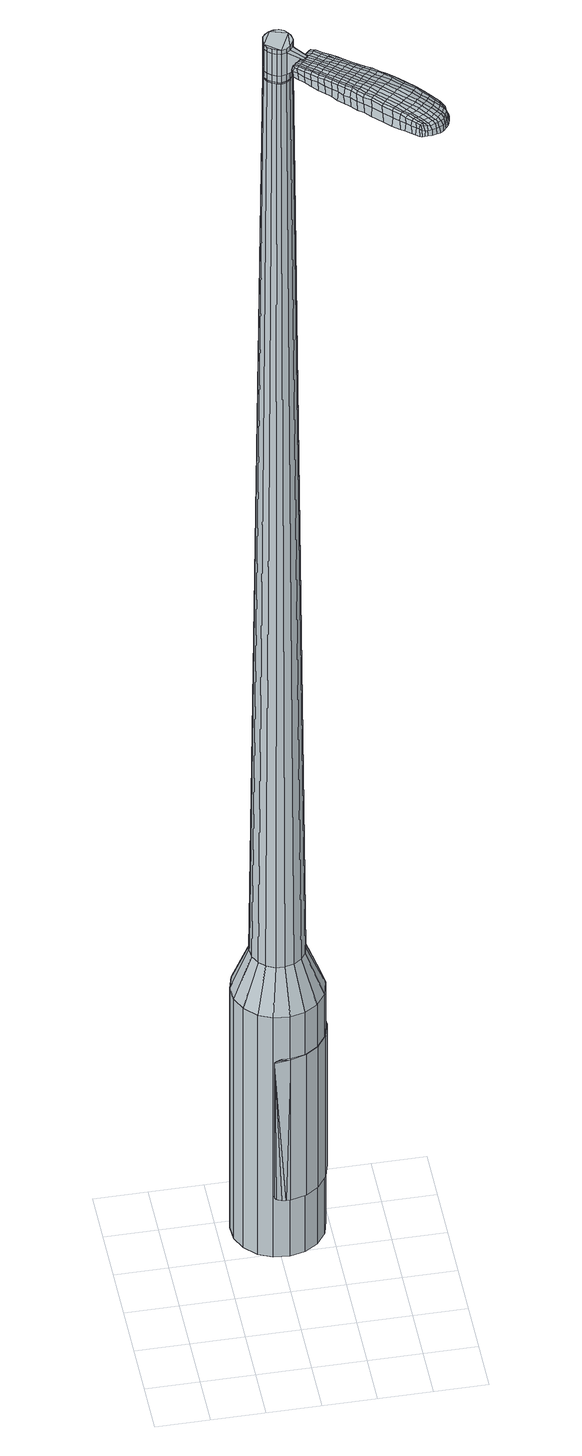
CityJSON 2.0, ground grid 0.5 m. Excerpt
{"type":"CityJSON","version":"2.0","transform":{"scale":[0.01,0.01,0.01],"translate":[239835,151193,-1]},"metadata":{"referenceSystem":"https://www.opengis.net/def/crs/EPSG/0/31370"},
"CityObjects":{
"object1":{"type":"GenericCityObject","attributes":{"cluster":858,"mean_distance_to_centroid":0.14,"new_centroid_x":239836.02,"new_centroid_y":151194.88,"mean_distance_to_camera":20.72,"H1":14.63,"H2":14.74,"Z_final":115.09,"cluster2":-1,"proj_x":239833,"proj_y":151197.84,"id_line":42796,"bearing_l":224.44,"distance":4.23,"orientation":"left","G_obj":314.44},"geometry":[{"type":"MultiSurface","lod":"2","boundaries":[[[0,1,2,3]],[[1,4,5,2]],[[4,6,7,5]],[[6,8,9,7]],[[8,10,11,9]],[[10,12,13,11]],[[12,14,15,13]],[[14,16,17,15]],[[16,18,19,17]],[[18,20,21,19]],[[20,22,23,21]],[[22,24,25,23]],[[24,26,27,25]],[[26,28,29,27]],[[28,30,31,29]],[[30,32,33,31]],[[32,34,35,33]],[[34,0,3,35]],[[36,37,38,39]],[[38,40,41,42]],[[41,43,42]],[[42,44,45,46]],[[45,47,46]],[[46,48,49,50]],[[49,51,50]],[[42,46,50,38]],[[50,52,39,38]],[[53,36,39]],[[2,5,7,35]],[[7,9,11,15]],[[11,13,15]],[[15,17,19,23]],[[19,21,23]],[[23,25,27,31]],[[27,29,31]],[[15,23,31,7]],[[31,33,35,7]],[[3,2,35]],[[1,0,54,55]],[[0,34,56,54]],[[34,32,57,56]],[[32,30,58,57]],[[30,28,59,58]],[[28,26,60,59]],[[26,24,61,60]],[[24,22,62,61]],[[22,20,63,62]],[[20,18,64,63]],[[18,16,65,64]],[[16,14,66,65]],[[14,12,67,66]],[[12,10,68,67]],[[10,8,69,68]],[[8,6,70,69]],[[6,4,71,70]],[[4,1,55,71]],[[55,54,72,73]],[[54,56,74,72]],[[56,57,75,74]],[[57,58,76,75]],[[58,59,77,76]],[[59,60,78,77]],[[60,61,79,78]],[[61,62,80,79]],[[62,63,81,80]],[[63,64,82,81]],[[64,65,83,82]],[[65,66,84,83]],[[66,67,85,84]],[[67,68,86,85]],[[68,69,87,86]],[[69,70,88,87]],[[70,71,89,88]],[[71,55,73,89]],[[90,91,92,93]],[[94,95,91,90]],[[96,97,95,94]],[[76,98,97,96]],[[77,99,98,76]],[[100,101,99,77]],[[102,103,101,100]],[[80,104,103,102]],[[105,106,104,80]],[[82,107,106,105]],[[108,109,107,82]],[[110,111,109,108]],[[112,113,111,110]],[[114,115,113,112]],[[87,116,115,114]],[[88,117,116,87]],[[118,119,117,88]],[[93,92,119,118]],[[120,121,122,123]],[[124,120,123,125]],[[126,124,125,127]],[[128,126,127,129]],[[130,128,129,131]],[[132,130,131,133]],[[134,132,133,135]],[[136,134,135,137]],[[138,136,137,139]],[[140,138,139,141]],[[142,140,141,143]],[[144,142,143,145]],[[146,144,145,147]],[[148,146,147,149]],[[150,148,149,151]],[[152,150,151,153]],[[73,72,90,93]],[[72,74,94,90]],[[74,75,96,94]],[[75,76,96]],[[78,100,77]],[[78,79,102,100]],[[79,80,102]],[[81,105,80]],[[81,82,105]],[[83,108,82]],[[83,84,110,108]],[[84,85,112,110]],[[85,86,114,112]],[[86,87,114]],[[89,118,88]],[[89,73,93,118]],[[154,155,92,91]],[[155,156,119,92]],[[156,117,119]],[[157,115,116]],[[157,158,113,115]],[[158,159,111,113]],[[159,160,109,111]],[[160,107,109]],[[161,106,107]],[[161,104,106]],[[162,103,104]],[[162,163,101,103]],[[163,99,101]],[[164,97,98]],[[164,165,95,97]],[[165,154,91,95]],[[39,52,152,166]],[[155,154,167,153]],[[53,39,166,121]],[[154,165,122,167]],[[36,53,121,120]],[[165,164,123,122]],[[37,36,120,124]],[[164,98,125,123]],[[38,37,124,126]],[[98,99,127,125]],[[40,38,126,128]],[[99,163,129,127]],[[41,40,128,130]],[[163,162,131,129]],[[43,41,130,132]],[[162,104,133,131]],[[42,43,132,134]],[[104,161,135,133]],[[44,42,134,136]],[[161,107,137,135]],[[45,44,136,138]],[[107,160,139,137]],[[47,45,138,140]],[[160,159,141,139]],[[46,47,140,142]],[[159,158,143,141]],[[48,46,142,144]],[[158,157,145,143]],[[49,48,144,146]],[[157,116,147,145]],[[51,49,146,148]],[[116,117,149,147]],[[50,51,148,150]],[[117,156,151,149]],[[52,50,150,152]],[[156,155,153,151]],[[152,153,168,169]],[[153,167,170,168]],[[167,122,171,170]],[[122,121,172,171]],[[121,166,173,172]],[[166,152,169,173]],[[174,175,176,177]],[[178,174,177,179]],[[174,178,180,181]],[[175,174,181,182]],[[183,184,185,186]],[[187,183,186,188]],[[183,187,189,190]],[[184,183,190,191]],[[192,193,194,195]],[[196,192,195,197]],[[192,196,198,199]],[[193,192,199,200]],[[201,202,203,204]],[[205,201,204,206]],[[201,205,207,208]],[[202,201,208,209]],[[210,211,212,213]],[[214,210,213,215]],[[210,214,216,217]],[[211,210,217,218]],[[219,220,221,222]],[[223,219,222,224]],[[219,223,225,226]],[[220,219,226,227]],[[228,229,230,231]],[[220,228,231,221]],[[228,220,227,232]],[[229,228,232,233]],[[234,235,236,237]],[[229,234,237,230]],[[234,229,233,238]],[[235,234,238,239]],[[240,178,179,241]],[[235,240,241,236]],[[240,235,239,242]],[[178,240,242,180]],[[243,244,245,246]],[[247,243,246,248]],[[243,247,249,250]],[[244,243,250,251]],[[252,253,254,255]],[[244,252,255,245]],[[252,244,251,256]],[[253,252,256,257]],[[258,259,260,261]],[[253,258,261,254]],[[258,253,257,262]],[[259,258,262,263]],[[264,265,266,267]],[[259,264,267,260]],[[264,259,263,268]],[[265,264,268,269]],[[270,175,182,271]],[[265,270,271,266]],[[270,265,269,272]],[[175,270,272,176]],[[273,274,275,276]],[[277,273,276,278]],[[273,277,279,280]],[[274,273,280,281]],[[282,283,284,285]],[[274,282,285,275]],[[282,274,281,286]],[[283,282,286,287]],[[288,289,290,291]],[[283,288,291,284]],[[288,283,287,292]],[[289,288,292,293]],[[294,187,188,295]],[[289,294,295,290]],[[294,289,293,296]],[[187,294,296,189]],[[297,298,299,300]],[[301,297,300,302]],[[297,301,303,304]],[[298,297,304,305]],[[306,307,308,309]],[[298,306,309,299]],[[306,298,305,310]],[[307,306,310,311]],[[312,313,314,315]],[[307,312,315,308]],[[312,307,311,316]],[[313,312,316,317]],[[318,319,320,321]],[[313,318,321,314]],[[318,313,317,322]],[[319,318,322,323]],[[324,184,191,325]],[[319,324,325,320]],[[324,319,323,326]],[[184,324,326,185]],[[327,213,212,328]],[[329,327,328,330]],[[327,329,331,332]],[[213,327,332,215]],[[333,329,330,334]],[[335,333,334,336]],[[333,335,337,338]],[[329,333,338,331]],[[339,335,336,340]],[[341,339,340,342]],[[339,341,343,344]],[[335,339,344,337]],[[345,341,342,346]],[[347,345,346,348]],[[345,347,349,350]],[[341,345,350,343]],[[351,347,348,352]],[[202,351,352,203]],[[351,202,209,353]],[[347,351,353,349]],[[354,355,200,199]],[[356,354,199,198]],[[354,356,357,358]],[[355,354,358,359]],[[360,361,359,358]],[[362,360,358,357]],[[360,362,363,364]],[[361,360,364,365]],[[366,367,365,364]],[[368,366,364,363]],[[366,368,369,370]],[[367,366,370,371]],[[372,373,371,370]],[[374,372,370,369]],[[372,374,207,205]],[[373,372,205,206]],[[375,376,377,378]],[[277,375,378,279]],[[375,277,278,379]],[[376,375,379,380]],[[381,196,197,382]],[[376,381,382,377]],[[381,376,380,383]],[[196,381,383,198]],[[384,385,386,387]],[[223,384,387,225]],[[384,223,224,388]],[[385,384,388,389]],[[390,391,392,393]],[[385,390,393,386]],[[390,385,389,394]],[[391,390,394,395]],[[396,193,200,397]],[[391,396,397,392]],[[396,391,395,398]],[[193,396,398,194]],[[399,400,401,402]],[[181,399,402,182]],[[399,181,180,403]],[[400,399,403,404]],[[405,406,407,408]],[[400,405,408,401]],[[405,400,404,409]],[[406,405,409,410]],[[411,204,203,412]],[[406,411,412,407]],[[411,406,410,413]],[[204,411,413,206]],[[414,415,416,417]],[[186,414,417,188]],[[414,186,185,418]],[[415,414,418,419]],[[420,208,207,421]],[[415,420,421,416]],[[420,415,419,422]],[[208,420,422,209]],[[423,424,425,426]],[[301,423,426,303]],[[423,301,302,427]],[[424,423,427,428]],[[429,214,215,430]],[[424,429,430,425]],[[429,424,428,431]],[[214,429,431,216]],[[432,433,434,435]],[[247,432,435,249]],[[432,247,248,436]],[[433,432,436,437]],[[438,439,440,441]],[[433,438,441,434]],[[438,433,437,442]],[[439,438,442,443]],[[444,211,218,445]],[[439,444,445,440]],[[444,439,443,446]],[[211,444,446,212]],[[447,448,437,436]],[[246,447,436,248]],[[447,246,245,449]],[[448,447,449,450]],[[451,452,443,442]],[[448,451,442,437]],[[451,448,450,453]],[[452,451,453,454]],[[455,328,212,446]],[[452,455,446,443]],[[455,452,454,456]],[[328,455,456,330]],[[457,458,459,460]],[[304,457,460,305]],[[457,304,303,426]],[[458,457,426,425]],[[461,332,331,462]],[[458,461,462,459]],[[461,458,425,430]],[[332,461,430,215]],[[463,464,450,449]],[[255,463,449,245]],[[463,255,254,465]],[[464,463,465,466]],[[467,468,454,453]],[[464,467,453,450]],[[467,464,466,469]],[[468,467,469,470]],[[471,334,330,456]],[[468,471,456,454]],[[471,468,470,472]],[[334,471,472,336]],[[473,474,475,476]],[[310,473,476,311]],[[473,310,305,460]],[[474,473,460,459]],[[477,338,337,478]],[[474,477,478,475]],[[477,474,459,462]],[[338,477,462,331]],[[479,480,466,465]],[[261,479,465,254]],[[479,261,260,481]],[[480,479,481,482]],[[483,484,470,469]],[[480,483,469,466]],[[483,480,482,485]],[[484,483,485,486]],[[487,340,336,472]],[[484,487,472,470]],[[487,484,486,488]],[[340,487,488,342]],[[489,490,491,492]],[[316,489,492,317]],[[489,316,311,476]],[[490,489,476,475]],[[493,344,343,494]],[[490,493,494,491]],[[493,490,475,478]],[[344,493,478,337]],[[495,496,482,481]],[[267,495,481,260]],[[495,267,266,497]],[[496,495,497,498]],[[499,500,486,485]],[[496,499,485,482]],[[499,496,498,501]],[[500,499,501,502]],[[503,346,342,488]],[[500,503,488,486]],[[503,500,502,504]],[[346,503,504,348]],[[505,506,507,508]],[[322,505,508,323]],[[505,322,317,492]],[[506,505,492,491]],[[509,350,349,510]],[[506,509,510,507]],[[509,506,491,494]],[[350,509,494,343]],[[511,512,498,497]],[[271,511,497,266]],[[511,271,182,402]],[[512,511,402,401]],[[513,514,502,501]],[[512,513,501,498]],[[513,512,401,408]],[[514,513,408,407]],[[515,352,348,504]],[[514,515,504,502]],[[515,514,407,412]],[[352,515,412,203]],[[516,517,419,418]],[[326,516,418,185]],[[516,326,323,508]],[[517,516,508,507]],[[518,353,209,422]],[[517,518,422,419]],[[518,517,507,510]],[[353,518,510,349]],[[519,520,380,379]],[[276,519,379,278]],[[519,276,275,521]],[[520,519,521,522]],[[523,356,198,383]],[[520,523,383,380]],[[523,520,522,524]],[[356,523,524,357]],[[525,526,527,528]],[[226,525,528,227]],[[525,226,225,387]],[[526,525,387,386]],[[529,530,531,532]],[[526,529,532,527]],[[529,526,386,393]],[[530,529,393,392]],[[533,355,359,534]],[[530,533,534,531]],[[533,530,392,397]],[[355,533,397,200]],[[535,536,522,521]],[[285,535,521,275]],[[535,285,284,537]],[[536,535,537,538]],[[539,362,357,524]],[[536,539,524,522]],[[539,536,538,540]],[[362,539,540,363]],[[541,542,543,544]],[[232,541,544,233]],[[541,232,227,528]],[[542,541,528,527]],[[545,546,547,548]],[[542,545,548,543]],[[545,542,527,532]],[[546,545,532,531]],[[549,361,365,550]],[[546,549,550,547]],[[549,546,531,534]],[[361,549,534,359]],[[551,552,538,537]],[[291,551,537,284]],[[551,291,290,553]],[[552,551,553,554]],[[555,368,363,540]],[[552,555,540,538]],[[555,552,554,556]],[[368,555,556,369]],[[557,558,559,560]],[[238,557,560,239]],[[557,238,233,544]],[[558,557,544,543]],[[561,562,563,564]],[[558,561,564,559]],[[561,558,543,548]],[[562,561,548,547]],[[565,367,371,566]],[[562,565,566,563]],[[565,562,547,550]],[[367,565,550,365]],[[567,568,554,553]],[[295,567,553,290]],[[567,295,188,417]],[[568,567,417,416]],[[569,374,369,556]],[[568,569,556,554]],[[569,568,416,421]],[[374,569,421,207]],[[570,571,404,403]],[[242,570,403,180]],[[570,242,239,560]],[[571,570,560,559]],[[572,573,410,409]],[[571,572,409,404]],[[572,571,559,564]],[[573,572,564,563]],[[574,373,206,413]],[[573,574,413,410]],[[574,573,563,566]],[[373,574,566,371]],[[575,576,577,578]],[[578,577,579,580]],[[581,579,577,582]],[[582,577,576,583]],[[584,585,586,587]],[[587,586,588,589]],[[590,588,586,591]],[[591,586,585,592]],[[593,594,595,596]],[[596,595,597,598]],[[599,597,595,600]],[[600,595,594,601]],[[602,603,604,605]],[[605,604,606,607]],[[608,606,604,609]],[[609,604,603,610]],[[611,612,613,614]],[[614,613,615,616]],[[617,615,613,618]],[[618,613,612,619]],[[620,621,622,623]],[[623,622,624,625]],[[626,624,622,627]],[[627,622,621,628]],[[629,630,631,632]],[[632,631,621,620]],[[628,621,631,633]],[[633,631,630,634]],[[635,636,637,638]],[[638,637,630,629]],[[634,630,637,639]],[[639,637,636,640]],[[580,579,641,642]],[[642,641,636,635]],[[640,636,641,643]],[[643,641,579,581]],[[644,645,646,647]],[[647,646,648,649]],[[650,648,646,651]],[[651,646,645,652]],[[653,654,655,656]],[[656,655,645,644]],[[652,645,655,657]],[[657,655,654,658]],[[659,660,661,662]],[[662,661,654,653]],[[658,654,661,663]],[[663,661,660,664]],[[665,666,667,668]],[[668,667,660,659]],[[664,660,667,669]],[[669,667,666,670]],[[583,576,671,672]],[[672,671,666,665]],[[670,666,671,673]],[[673,671,576,575]],[[674,675,676,677]],[[677,676,678,679]],[[680,678,676,681]],[[681,676,675,682]],[[683,684,685,686]],[[686,685,675,674]],[[682,675,685,687]],[[687,685,684,688]],[[689,690,691,692]],[[692,691,684,683]],[[688,684,691,693]],[[693,691,690,694]],[[589,588,695,696]],[[696,695,690,689]],[[694,690,695,697]],[[697,695,588,590]],[[698,699,700,701]],[[701,700,702,703]],[[704,702,700,705]],[[705,700,699,706]],[[707,708,709,710]],[[710,709,699,698]],[[706,699,709,711]],[[711,709,708,712]],[[713,714,715,716]],[[716,715,708,707]],[[712,708,715,717]],[[717,715,714,718]],[[719,720,721,722]],[[722,721,714,713]],[[718,714,721,723]],[[723,721,720,724]],[[592,585,725,726]],[[726,725,720,719]],[[724,720,725,727]],[[727,725,585,584]],[[611,614,728,729]],[[729,728,730,731]],[[732,730,728,733]],[[733,728,614,616]],[[731,730,734,735]],[[735,734,736,737]],[[738,736,734,739]],[[739,734,730,732]],[[737,736,740,741]],[[741,740,742,743]],[[744,742,740,745]],[[745,740,736,738]],[[743,742,746,747]],[[747,746,748,749]],[[750,748,746,751]],[[751,746,742,744]],[[749,748,752,753]],[[753,752,603,602]],[[610,603,752,754]],[[754,752,748,750]],[[601,755,756,600]],[[600,756,757,599]],[[758,757,756,759]],[[759,756,755,760]],[[760,761,762,759]],[[759,762,763,758]],[[764,763,762,765]],[[765,762,761,766]],[[766,767,768,765]],[[765,768,769,764]],[[770,769,768,771]],[[771,768,767,772]],[[772,773,774,771]],[[771,774,775,770]],[[608,775,774,606]],[[606,774,773,607]],[[776,777,778,779]],[[779,778,678,680]],[[679,678,778,780]],[[780,778,777,781]],[[598,597,782,783]],[[783,782,777,776]],[[781,777,782,784]],[[784,782,597,599]],[[785,786,787,788]],[[788,787,624,626]],[[625,624,787,789]],[[789,787,786,790]],[[791,792,793,794]],[[794,793,786,785]],[[790,786,793,795]],[[795,793,792,796]],[[601,594,797,798]],[[798,797,792,791]],[[796,792,797,799]],[[799,797,594,593]],[[800,801,802,803]],[[803,802,582,583]],[[581,582,802,804]],[[804,802,801,805]],[[806,807,808,809]],[[809,808,801,800]],[[805,801,808,810]],[[810,808,807,811]],[[602,605,812,813]],[[813,812,807,806]],[[811,807,812,814]],[[814,812,605,607]],[[815,816,817,818]],[[818,817,587,589]],[[584,587,817,819]],[[819,817,816,820]],[[608,609,821,822]],[[822,821,816,815]],[[820,816,821,823]],[[823,821,609,610]],[[824,825,826,827]],[[827,826,702,704]],[[703,702,826,828]],[[828,826,825,829]],[[616,615,830,831]],[[831,830,825,824]],[[829,825,830,832]],[[832,830,615,617]],[[833,834,835,836]],[[836,835,648,650]],[[649,648,835,837]],[[837,835,834,838]],[[839,840,841,842]],[[842,841,834,833]],[[838,834,841,843]],[[843,841,840,844]],[[619,612,845,846]],[[846,845,840,839]],[[844,840,845,847]],[[847,845,612,611]],[[838,848,849,837]],[[837,849,647,649]],[[644,647,849,850]],[[850,849,848,851]],[[844,852,853,843]],[[843,853,848,838]],[[851,848,853,854]],[[854,853,852,855]],[[611,729,856,847]],[[847,856,852,844]],[[855,852,856,857]],[[857,856,729,731]],[[858,859,860,861]],[[861,860,705,706]],[[704,705,860,827]],[[827,860,859,824]],[[732,733,862,863]],[[863,862,859,858]],[[824,859,862,831]],[[831,862,733,616]],[[851,864,865,850]],[[850,865,656,644]],[[653,656,865,866]],[[866,865,864,867]],[[855,868,869,854]],[[854,869,864,851]],[[867,864,869,870]],[[870,869,868,871]],[[731,735,872,857]],[[857,872,868,855]],[[871,868,872,873]],[[873,872,735,737]],[[874,875,876,877]],[[877,876,711,712]],[[706,711,876,861]],[[861,876,875,858]],[[738,739,878,879]],[[879,878,875,874]],[[858,875,878,863]],[[863,878,739,732]],[[867,880,881,866]],[[866,881,662,653]],[[659,662,881,882]],[[882,881,880,883]],[[871,884,885,870]],[[870,885,880,867]],[[883,880,885,886]],[[886,885,884,887]],[[737,741,888,873]],[[873,888,884,871]],[[887,884,888,889]],[[889,888,741,743]],[[890,891,892,893]],[[893,892,717,718]],[[712,717,892,877]],[[877,892,891,874]],[[744,745,894,895]],[[895,894,891,890]],[[874,891,894,879]],[[879,894,745,738]],[[883,896,897,882]],[[882,897,668,659]],[[665,668,897,898]],[[898,897,896,899]],[[887,900,901,886]],[[886,901,896,883]],[[899,896,901,902]],[[902,901,900,903]],[[743,747,904,889]],[[889,904,900,887]],[[903,900,904,905]],[[905,904,747,749]],[[906,907,908,909]],[[909,908,723,724]],[[718,723,908,893]],[[893,908,907,890]],[[750,751,910,911]],[[911,910,907,906]],[[890,907,910,895]],[[895,910,751,744]],[[899,912,913,898]],[[898,913,672,665]],[[583,672,913,803]],[[803,913,912,800]],[[903,914,915,902]],[[902,915,912,899]],[[800,912,915,809]],[[809,915,914,806]],[[749,753,916,905]],[[905,916,914,903]],[[806,914,916,813]],[[813,916,753,602]],[[820,917,918,819]],[[819,918,727,584]],[[724,727,918,909]],[[909,918,917,906]],[[610,754,919,823]],[[823,919,917,820]],[[906,917,919,911]],[[911,919,754,750]],[[781,920,921,780]],[[780,921,677,679]],[[674,677,921,922]],[[922,921,920,923]],[[599,757,924,784]],[[784,924,920,781]],[[923,920,924,925]],[[925,924,757,758]],[[926,927,928,929]],[[929,928,627,628]],[[626,627,928,788]],[[788,928,927,785]],[[930,931,932,933]],[[933,932,927,926]],[[785,927,932,794]],[[794,932,931,791]],[[760,755,934,935]],[[935,934,931,930]],[[791,931,934,798]],[[798,934,755,601]],[[923,936,937,922]],[[922,937,686,674]],[[683,686,937,938]],[[938,937,936,939]],[[758,763,940,925]],[[925,940,936,923]],[[939,936,940,941]],[[941,940,763,764]],[[942,943,944,945]],[[945,944,633,634]],[[628,633,944,929]],[[929,944,943,926]],[[946,947,948,949]],[[949,948,943,942]],[[926,943,948,933]],[[933,948,947,930]],[[766,761,950,951]],[[951,950,947,946]],[[930,947,950,935]],[[935,950,761,760]],[[939,952,953,938]],[[938,953,692,683]],[[689,692,953,954]],[[954,953,952,955]],[[764,769,956,941]],[[941,956,952,939]],[[955,952,956,957]],[[957,956,769,770]],[[958,959,960,961]],[[961,960,639,640]],[[634,639,960,945]],[[945,960,959,942]],[[962,963,964,965]],[[965,964,959,958]],[[942,959,964,949]],[[949,964,963,946]],[[772,767,966,967]],[[967,966,963,962]],[[946,963,966,951]],[[951,966,767,766]],[[955,968,969,954]],[[954,969,696,689]],[[589,696,969,818]],[[818,969,968,815]],[[770,775,970,957]],[[957,970,968,955]],[[815,968,970,822]],[[822,970,775,608]],[[805,971,972,804]],[[804,972,643,581]],[[640,643,972,961]],[[961,972,971,958]],[[811,973,974,810]],[[810,974,971,805]],[[958,971,974,965]],[[965,974,973,962]],[[607,773,975,814]],[[814,975,973,811]],[[962,973,975,967]],[[967,975,773,772]],[[575,578,177,176]],[[578,580,179,177]],[[590,591,190,189]],[[591,592,191,190]],[[593,596,195,194]],[[596,598,197,195]],[[617,618,217,216]],[[618,619,218,217]],[[620,623,222,221]],[[623,625,224,222]],[[629,632,231,230]],[[632,620,221,231]],[[635,638,237,236]],[[638,629,230,237]],[[580,642,241,179]],[[642,635,236,241]],[[650,651,250,249]],[[651,652,251,250]],[[652,657,256,251]],[[657,658,257,256]],[[658,663,262,257]],[[663,664,263,262]],[[664,669,268,263]],[[669,670,269,268]],[[670,673,272,269]],[[673,575,176,272]],[[680,681,280,279]],[[681,682,281,280]],[[682,687,286,281]],[[687,688,287,286]],[[688,693,292,287]],[[693,694,293,292]],[[694,697,296,293]],[[697,590,189,296]],[[698,701,300,299]],[[701,703,302,300]],[[707,710,309,308]],[[710,698,299,309]],[[713,716,315,314]],[[716,707,308,315]],[[719,722,321,320]],[[722,713,314,321]],[[592,726,325,191]],[[726,719,320,325]],[[776,779,378,377]],[[779,680,279,378]],[[598,783,382,197]],[[783,776,377,382]],[[625,789,388,224]],[[789,790,389,388]],[[790,795,394,389]],[[795,796,395,394]],[[796,799,398,395]],[[799,593,194,398]],[[703,828,427,302]],[[828,829,428,427]],[[829,832,431,428]],[[832,617,216,431]],[[833,836,435,434]],[[836,650,249,435]],[[839,842,441,440]],[[842,833,434,441]],[[619,846,445,218]],[[846,839,440,445]],[[976,977,978,979]],[[980,981,979,978]],[[982,983,984,985]],[[986,987,988,989]],[[977,990,991,978]],[[992,980,978,991]],[[993,982,985,994]],[[995,996,987,986]],[[990,997,998,991]],[[998,999,992,991]],[[1000,993,994,1001]],[[1002,996,995,1003]],[[997,1004,1005,998]],[[1005,1006,999,998]],[[1007,1000,1001,1008]],[[1009,1002,1003,1010]],[[1011,1012,1013,1014]],[[1015,1016,1012,1011]],[[1015,1017,1018,1016]],[[1017,1019,1020,1018]],[[1021,1022,1023,1024]],[[1025,1026,1022,1021]],[[1027,1028,1026,1025]],[[1029,1030,1028,1027]],[[1024,1013,1012,1021]],[[1021,1012,1016,1025]],[[1016,1018,1027,1025]],[[1018,1020,1029,1027]],[[985,984,981,980]],[[994,985,980,992]],[[999,1001,994,992]],[[1006,1008,1001,999]],[[986,989,983,982]],[[995,986,982,993]],[[1003,995,993,1000]],[[1010,1003,1000,1007]],[[987,1011,1014,988]],[[996,1015,1011,987]],[[1017,1015,996,1002]],[[1019,1017,1002,1009]],[[1031,1032,1033,1034]],[[1033,1035,1036,1037]],[[1033,1037,1038,1039]],[[1033,1039,1034]],[[1040,1031,1034,1041]],[[1042,1041,1034,1043]],[[1044,1043,1034]],[[1045,1033,1032,1046]],[[1047,1045,1046,1048]],[[1049,1047,1048,1050]],[[1051,1049,1050,1052]],[[1053,1051,1052,1054]],[[1054,1055,1056,1057]],[[1054,1057,1058,1059]],[[1054,1059,1060,1061]],[[1060,1062,1063,1064]],[[1060,1064,1065,1066]],[[1060,1066,1061]],[[1054,1061,1053]],[[1067,1068,1032,1031]],[[1069,1070,1035,1033]],[[1071,1072,1044,1034]],[[1068,1073,1046,1032]],[[1074,1069,1033,1045]],[[1073,1075,1048,1046]],[[1076,1074,1045,1047]],[[1075,1077,1050,1048]],[[1078,1076,1047,1049]],[[1077,1079,1052,1050]],[[1080,1078,1049,1051]],[[1079,1081,1054,1052]],[[1082,1080,1051,1053]],[[1081,1083,1055,1054]],[[1084,1085,1062,1060]],[[1086,1082,1053,1061]],[[1056,1055,1083,1087]],[[1057,1056,1087,1088]],[[1058,1057,1088,1089]],[[1059,1058,1089,1090]],[[1060,1059,1090,1084]],[[1091,1067,1031,1040]],[[1092,1091,1040,1041]],[[1093,1092,1041,1042]],[[1094,1093,1042,1043]],[[1072,1094,1043,1044]],[[1036,1035,1070,1095]],[[1063,1062,1085,1096]],[[1037,1036,1095,1097]],[[1038,1037,1097,1098]],[[1039,1038,1098,1099]],[[1034,1039,1099,1071]],[[1064,1063,1096,1100]],[[1065,1064,1100,1101]],[[1066,1065,1101,1102]],[[1061,1066,1102,1086]]]}]}
},
"vertices":[
[134,157,384],[122,149,384],[122,149,96],[134,157,96],[108,146,384],[108,146,96],[93,147,384],[93,147,96],[80,153,384],[80,153,96],[69,164,384],[69,164,96],[63,177,384],[63,177,96],[62,192,384],[62,192,96],[66,206,384],[66,206,96],[75,218,384],[75,218,96],[87,226,384],[87,226,96],[101,230,384],[101,230,96],[116,228,384],[116,228,96],[129,222,384],[129,222,96],[139,212,384],[139,212,96],[145,198,384],[145,198,96],[147,184,384],[147,184,96],[143,169,384],[143,169,96],[118,186,1524],[117,191,1524],[115,195,1524],[114,178,1524],[112,199,1524],[108,201,1524],[99,200,1524],[103,201,1524],[95,197,1524],[92,194,1524],[91,184,1524],[91,189,1524],[93,180,1524],[97,177,1524],[105,174,1524],[101,175,1524],[110,175,1524],[117,182,1524],[122,170,429],[115,165,429],[127,177,429],[129,185,429],[129,194,429],[125,202,429],[119,208,429],[111,212,429],[102,213,429],[94,211,429],[87,206,429],[82,199,429],[79,190,429],[80,181,429],[84,173,429],[90,167,429],[98,163,429],[106,163,429],[114,178,1483],[110,175,1483],[117,182,1483],[118,186,1483],[117,191,1483],[115,195,1483],[112,199,1483],[108,201,1483],[103,201,1483],[99,200,1483],[95,197,1483],[92,194,1483],[91,189,1483],[91,184,1483],[93,180,1483],[97,177,1483],[101,175,1483],[105,174,1483],[113,179,1483],[113,179,1485],[110,176,1485],[110,176,1483],[116,182,1483],[116,182,1485],[117,186,1483],[117,186,1485],[117,191,1485],[115,195,1485],[112,198,1483],[112,198,1485],[108,200,1483],[108,200,1485],[103,201,1485],[99,199,1483],[99,199,1485],[95,197,1485],[93,193,1483],[93,193,1485],[92,189,1483],[92,189,1485],[92,185,1483],[92,185,1485],[94,180,1483],[94,180,1485],[97,177,1485],[101,175,1485],[105,175,1483],[105,175,1485],[118,186,1519],[117,182,1519],[117,182,1493],[118,186,1493],[117,191,1519],[117,191,1493],[115,195,1519],[115,195,1493],[112,199,1519],[112,199,1493],[108,201,1519],[108,201,1493],[103,201,1519],[103,201,1493],[99,200,1519],[99,200,1493],[95,197,1519],[95,197,1493],[92,194,1519],[92,194,1493],[91,189,1519],[91,189,1493],[91,184,1519],[91,184,1493],[93,180,1519],[93,180,1493],[97,177,1519],[97,177,1493],[101,175,1519],[101,175,1493],[105,174,1519],[105,174,1493],[110,175,1519],[110,175,1493],[114,178,1485],[110,175,1485],[105,174,1485],[93,180,1485],[91,184,1485],[91,189,1485],[92,194,1485],[99,200,1485],[108,201,1485],[112,199,1485],[118,186,1485],[117,182,1485],[114,178,1519],[114,178,1493],[125,163,1513],[125,163,1518],[127,165,1513],[129,167,1513],[129,167,1518],[127,165,1518],[165,98,1519],[160,103,1518],[160,101,1509],[165,96,1510],[171,92,1519],[170,90,1510],[171,94,1526],[165,100,1525],[160,105,1525],[192,125,1519],[187,130,1518],[185,129,1525],[191,125,1525],[199,119,1519],[197,119,1526],[201,119,1510],[194,125,1510],[189,130,1509],[231,60,1519],[229,58,1519],[229,57,1513],[232,60,1513],[233,64,1519],[234,63,1513],[232,65,1524],[230,61,1524],[227,59,1524],[179,113,1530],[174,118,1529],[172,116,1529],[177,111,1530],[186,107,1531],[183,104,1531],[189,109,1530],[182,116,1530],[177,121,1529],[123,171,1512],[121,169,1512],[122,168,1517],[124,170,1517],[125,173,1512],[126,172,1517],[126,172,1506],[123,170,1506],[121,168,1506],[207,57,1519],[205,59,1519],[204,57,1512],[207,55,1512],[209,56,1518],[209,54,1512],[209,57,1522],[208,58,1523],[205,60,1524],[201,62,1519],[197,66,1519],[196,64,1512],[201,60,1512],[202,63,1524],[197,67,1525],[192,70,1519],[187,75,1519],[186,73,1511],[192,68,1511],[193,71,1526],[187,77,1526],[179,83,1519],[179,81,1510],[179,85,1526],[116,154,1513],[121,148,1513],[121,149,1518],[116,155,1517],[113,158,1512],[114,158,1516],[113,157,1506],[116,152,1507],[121,147,1507],[126,142,1514],[131,137,1515],[131,138,1520],[126,144,1519],[126,141,1507],[131,135,1507],[136,131,1515],[141,125,1516],[141,127,1522],[136,133,1521],[136,129,1508],[141,124,1508],[146,120,1517],[150,114,1517],[151,116,1524],[146,122,1523],[145,118,1508],[150,112,1509],[155,109,1518],[156,111,1524],[155,107,1509],[233,81,1519],[231,84,1519],[230,83,1524],[232,81,1523],[235,79,1518],[234,79,1522],[236,79,1512],[235,82,1512],[233,84,1512],[228,88,1519],[225,92,1519],[223,92,1525],[227,87,1524],[230,88,1512],[226,92,1512],[221,97,1519],[215,102,1519],[214,102,1526],[219,96,1526],[222,97,1511],[217,103,1511],[207,111,1519],[205,110,1526],[209,111,1510],[138,175,1513],[144,170,1513],[145,170,1507],[139,175,1507],[133,178,1512],[135,178,1506],[134,177,1516],[137,175,1517],[142,169,1518],[149,165,1514],[155,160,1515],[156,160,1507],[151,165,1507],[148,164,1519],[153,159,1520],[160,155,1515],[166,150,1516],[168,150,1508],[162,155,1508],[159,154,1521],[164,149,1522],[171,145,1517],[177,140,1517],[179,140,1509],[173,145,1508],[170,144,1523],[175,139,1524],[182,135,1518],[184,135,1509],[180,134,1524],[127,166,1519],[125,164,1519],[133,161,1520],[131,159,1520],[135,163,1520],[129,168,1519],[138,155,1522],[136,153,1522],[143,150,1523],[141,148,1523],[145,152,1523],[140,157,1521],[148,145,1524],[146,143,1524],[153,139,1525],[151,137,1525],[156,142,1525],[151,147,1524],[159,134,1526],[157,132,1526],[164,129,1527],[162,127,1527],[166,131,1527],[161,136,1526],[169,124,1528],[167,121,1528],[172,126,1528],[228,64,1527],[225,61,1527],[230,67,1526],[227,70,1527],[225,67,1528],[222,64,1528],[221,71,1529],[218,69,1529],[223,75,1528],[218,80,1530],[215,77,1530],[213,74,1530],[210,82,1531],[208,79,1531],[213,85,1530],[207,91,1531],[204,88,1531],[201,86,1531],[195,98,1531],[192,95,1531],[198,100,1531],[235,77,1518],[235,74,1519],[237,74,1513],[237,77,1513],[234,77,1523],[234,74,1523],[235,69,1519],[236,69,1513],[234,70,1524],[212,55,1518],[214,54,1518],[214,56,1523],[211,56,1523],[211,53,1513],[214,53,1513],[218,54,1519],[222,55,1519],[221,56,1524],[217,55,1523],[218,53,1513],[222,54,1513],[225,56,1519],[224,57,1524],[226,55,1513],[166,101,1528],[168,102,1528],[163,108,1528],[161,107,1527],[172,95,1528],[174,96,1529],[170,104,1529],[172,106,1530],[167,112,1529],[165,110,1528],[176,98,1529],[178,100,1530],[175,109,1530],[170,114,1529],[181,102,1531],[189,124,1528],[188,122,1529],[194,116,1529],[196,118,1528],[184,129,1527],[183,127,1528],[185,119,1529],[192,113,1530],[180,124,1528],[131,179,1512],[130,178,1512],[130,176,1517],[132,178,1517],[133,179,1506],[131,178,1506],[128,175,1512],[128,174,1517],[129,175,1506],[112,160,1512],[113,162,1512],[113,160,1506],[112,159,1506],[113,160,1517],[115,161,1517],[115,163,1512],[117,165,1512],[117,164,1506],[115,162,1506],[116,163,1517],[118,164,1517],[119,167,1512],[119,166,1506],[120,166,1517],[117,156,1519],[118,157,1519],[122,150,1520],[123,152,1520],[120,159,1519],[122,161,1519],[125,153,1520],[127,155,1520],[124,162,1519],[129,157,1520],[136,174,1519],[134,173,1519],[140,167,1520],[141,169,1520],[132,170,1519],[137,165,1520],[127,145,1521],[128,146,1521],[132,139,1522],[133,141,1522],[130,148,1521],[132,150,1521],[135,142,1522],[137,144,1523],[134,152,1522],[139,146,1523],[147,164,1521],[145,162,1521],[150,157,1522],[152,159,1522],[143,160,1521],[148,155,1522],[137,134,1523],[138,135,1523],[142,128,1524],[143,130,1524],[140,137,1523],[142,139,1524],[145,131,1525],[147,133,1525],[144,141,1524],[149,135,1525],[157,154,1523],[156,152,1523],[161,147,1524],[163,148,1524],[153,150,1524],[159,144,1525],[147,123,1525],[148,124,1525],[152,117,1526],[153,119,1526],[150,126,1526],[152,128,1526],[155,120,1527],[157,123,1527],[154,130,1526],[159,125,1527],[168,143,1525],[167,142,1525],[172,137,1526],[174,138,1526],[164,139,1526],[169,134,1527],[157,112,1527],[158,113,1527],[160,115,1527],[162,117,1528],[165,119,1528],[179,134,1527],[177,132,1527],[175,129,1528],[232,79,1525],[232,76,1525],[230,82,1526],[230,79,1526],[232,72,1526],[229,75,1527],[210,58,1525],[212,57,1525],[209,60,1526],[207,60,1525],[215,57,1525],[219,58,1526],[216,61,1527],[212,60,1526],[222,59,1526],[219,62,1527],[227,86,1526],[226,83,1527],[223,90,1527],[222,88,1528],[225,79,1528],[220,84,1529],[203,64,1526],[205,64,1527],[201,68,1528],[199,68,1527],[208,64,1527],[212,65,1528],[207,70,1529],[203,69,1528],[215,67,1528],[210,72,1530],[218,95,1528],[217,93,1529],[213,101,1528],[212,99,1529],[215,89,1529],[209,95,1530],[194,72,1528],[196,72,1528],[190,78,1529],[188,78,1528],[199,73,1529],[202,75,1530],[196,81,1530],[193,80,1530],[205,77,1530],[198,83,1531],[204,109,1529],[203,107,1529],[200,104,1530],[180,86,1528],[182,87,1529],[184,89,1530],[187,91,1530],[190,93,1531],[161,103,1509],[162,105,1518],[166,99,1518],[166,97,1509],[172,93,1519],[172,91,1510],[172,95,1525],[167,101,1525],[162,106,1525],[184,128,1525],[186,128,1518],[191,124,1518],[189,123,1525],[197,118,1519],[196,117,1525],[199,118,1510],[193,124,1509],[188,129,1509],[228,59,1513],[227,60,1519],[230,62,1519],[230,61,1513],[231,65,1519],[232,64,1513],[230,66,1524],[229,63,1524],[226,61,1524],[172,116,1528],[174,118,1528],[180,113,1529],[177,111,1529],[186,106,1529],[184,104,1529],[188,109,1529],[182,115,1529],[177,120,1528],[123,167,1516],[122,167,1512],[124,169,1512],[125,168,1516],[126,171,1512],[127,170,1516],[127,171,1506],[125,168,1506],[123,166,1506],[206,59,1512],[206,61,1519],[208,59,1518],[208,57,1512],[210,57,1518],[210,56,1512],[210,58,1522],[209,60,1523],[206,62,1523],[198,65,1512],[198,67,1519],[202,64,1519],[202,62,1512],[203,65,1524],[198,69,1525],[188,75,1511],[188,77,1519],[194,71,1519],[193,69,1511],[194,73,1525],[189,78,1526],[180,85,1519],[180,83,1510],[181,86,1526],[123,151,1518],[123,149,1513],[118,155,1513],[118,156,1517],[115,159,1512],[116,159,1515],[115,158,1506],[118,154,1506],[123,148,1507],[133,139,1520],[133,138,1514],[128,144,1514],[128,145,1519],[127,142,1507],[132,136,1507],[143,128,1522],[142,127,1516],[137,132,1515],[138,134,1521],[137,131,1508],[142,125,1508],[152,117,1523],[152,116,1517],[147,121,1516],[148,123,1522],[147,119,1508],[152,114,1508],[157,110,1517],[157,112,1524],[157,108,1509],[228,82,1523],[230,83,1519],[232,80,1518],[230,80,1523],[233,78,1518],[232,78,1522],[234,79,1512],[233,81,1512],[231,83,1512],[222,90,1525],[223,91,1519],[227,87,1519],[225,86,1524],[228,87,1512],[225,91,1512],[212,101,1526],[214,101,1519],[219,95,1519],[218,95,1525],[221,96,1511],[216,101,1511],[206,109,1519],[204,109,1526],[208,109,1510],[144,168,1507],[142,168,1513],[137,173,1513],[138,173,1506],[133,177,1512],[134,177,1506],[133,175,1515],[136,173,1517],[141,168,1518],[155,158,1507],[153,158,1514],[148,163,1514],[149,163,1507],[147,163,1519],[152,158,1520],[166,148,1508],[164,148,1516],[159,153,1515],[161,153,1508],[157,153,1521],[163,148,1522],[177,138,1508],[175,138,1517],[170,143,1516],[172,143,1508],[168,143,1522],[174,138,1523],[181,133,1517],[183,133,1509],[179,133,1524],[128,165,1518],[126,163,1518],[133,160,1519],[131,158,1519],[135,162,1519],[130,167,1518],[138,155,1520],[136,153,1520],[143,150,1521],[141,148,1521],[146,152,1521],[140,157,1520],[149,144,1523],[147,142,1523],[154,139,1524],[152,137,1524],[156,141,1524],[151,146,1523],[159,134,1525],[157,132,1525],[164,128,1526],[162,126,1526],[167,131,1526],[161,136,1525],[169,123,1527],[167,121,1527],[172,126,1527],[225,62,1526],[227,64,1526],[229,68,1525],[226,70,1526],[224,67,1526],[222,65,1526],[217,69,1528],[220,72,1528],[222,75,1527],[217,80,1528],[215,77,1529],[212,75,1529],[207,80,1530],[210,82,1530],[212,85,1529],[206,91,1530],[204,88,1530],[201,86,1530],[192,95,1530],[195,97,1530],[197,100,1530],[235,74,1513],[233,74,1518],[233,77,1518],[235,77,1512],[232,77,1523],[232,75,1523],[233,70,1519],[234,69,1513],[232,70,1523],[214,58,1523],[214,56,1518],[212,57,1518],[212,58,1523],[212,55,1512],[214,55,1512],[220,58,1523],[221,57,1519],[218,56,1519],[217,57,1523],[218,55,1513],[222,56,1513],[224,58,1519],[223,59,1524],[225,57,1513],[164,108,1527],[168,103,1527],[167,102,1527],[163,107,1526],[173,96,1527],[174,96,1528],[168,112,1528],[173,106,1528],[170,104,1528],[166,110,1527],[176,98,1528],[179,100,1529],[175,109,1529],[170,114,1528],[181,102,1529],[194,115,1528],[188,121,1527],[189,123,1527],[195,117,1527],[183,127,1526],[183,126,1527],[185,118,1528],[191,112,1528],[180,123,1527],[132,175,1516],[132,176,1512],[132,177,1512],[132,176,1516],[133,177,1506],[133,176,1506],[129,174,1512],[129,173,1516],[130,173,1506],[115,159,1506],[115,160,1512],[114,160,1512],[114,158,1506],[115,159,1516],[116,160,1516],[119,163,1506],[119,163,1512],[117,162,1512],[117,161,1506],[118,161,1516],[119,163,1516],[120,165,1512],[121,164,1506],[121,165,1516],[119,157,1518],[119,156,1518],[123,151,1519],[124,151,1519],[123,160,1518],[121,158,1518],[126,153,1519],[127,155,1519],[124,162,1518],[129,157,1519],[140,167,1519],[135,172,1518],[135,173,1518],[141,168,1519],[133,170,1518],[138,165,1519],[129,146,1520],[128,145,1520],[133,140,1521],[134,140,1521],[132,149,1520],[131,147,1520],[136,142,1521],[138,144,1521],[134,151,1520],[140,146,1521],[151,157,1521],[145,162,1520],[146,163,1520],[152,157,1521],[143,159,1520],[148,154,1521],[139,135,1522],[138,134,1522],[143,129,1523],[144,129,1523],[143,138,1522],[141,137,1522],[146,131,1523],[148,133,1524],[145,140,1523],[150,135,1524],[161,146,1523],[156,151,1522],[157,152,1522],[162,147,1523],[154,149,1522],[159,144,1523],[149,124,1524],[148,123,1524],[153,118,1525],[154,119,1525],[153,128,1525],[151,126,1524],[156,120,1525],[158,122,1526],[155,130,1525],[160,124,1526],[172,136,1525],[167,141,1524],[168,142,1524],[173,137,1525],[164,139,1524],[169,134,1525],[159,113,1526],[158,113,1526],[163,117,1527],[161,115,1526],[165,119,1527],[177,131,1526],[178,132,1526],[175,129,1526],[231,76,1524],[231,79,1524],[228,81,1525],[229,79,1525],[230,72,1525],[228,75,1525],[209,61,1525],[212,59,1524],[210,60,1524],[208,62,1525],[216,62,1526],[219,59,1525],[215,59,1524],[213,61,1525],[222,60,1525],[219,63,1526],[225,83,1526],[225,85,1526],[221,90,1526],[221,88,1527],[224,79,1526],[219,84,1527],[201,69,1527],[205,65,1526],[204,65,1526],[199,69,1526],[207,71,1528],[212,66,1527],[208,65,1526],[204,70,1527],[215,67,1527],[210,72,1528],[217,92,1527],[217,94,1527],[212,100,1527],[211,98,1528],[215,89,1528],[209,95,1529],[191,79,1528],[196,73,1527],[195,73,1527],[189,79,1527],[196,82,1529],[202,76,1529],[199,74,1528],[193,80,1528],[205,77,1529],[199,84,1530],[202,107,1528],[203,108,1528],[200,104,1529],[182,88,1528],[181,87,1528],[187,91,1529],[185,89,1529],[190,93,1530],[114,158,1508],[119,163,1508],[141,139,1509],[135,133,1509],[156,123,1510],[149,117,1510],[183,94,1512],[176,87,1512],[164,100,1511],[170,107,1511],[195,81,1513],[205,72,1514],[199,66,1514],[189,75,1513],[124,167,1508],[147,144,1509],[162,129,1510],[189,101,1512],[177,113,1511],[202,88,1513],[211,78,1514],[129,172,1508],[152,150,1509],[168,135,1510],[196,107,1512],[183,120,1511],[218,84,1514],[209,94,1513],[133,177,1508],[158,155,1509],[174,141,1510],[203,114,1512],[190,126,1511],[224,90,1514],[215,101,1513],[215,63,1514],[219,60,1514],[214,55,1514],[209,57,1514],[221,68,1514],[224,65,1514],[227,74,1514],[229,70,1514],[233,80,1514],[234,75,1514],[224,59,1515],[229,59,1515],[228,58,1515],[221,56,1515],[227,62,1515],[230,59,1515],[231,65,1515],[230,60,1515],[234,68,1515],[231,61,1515],[145,201,334],[147,197,334],[147,197,165],[141,211,171],[145,201,165],[144,205,165],[143,207,166],[142,209,167],[141,210,169],[144,205,334],[143,207,333],[142,209,332],[141,210,331],[141,211,328],[148,183,165],[148,183,334],[144,169,165],[144,169,334],[135,156,165],[135,156,334],[123,148,165],[123,148,334],[108,144,165],[108,144,334],[104,144,334],[100,145,334],[97,145,333],[95,145,332],[94,145,331],[94,145,328],[104,144,165],[94,145,171],[94,145,169],[95,145,167],[97,145,166],[100,145,165],[143,200,334],[144,197,334],[144,197,165],[143,200,165],[139,210,171],[139,210,328],[145,183,334],[145,183,165],[141,170,334],[141,170,165],[133,158,334],[133,158,165],[121,150,334],[121,150,165],[108,147,334],[108,147,165],[104,147,334],[94,148,328],[94,148,171],[104,147,165],[100,147,334],[98,148,333],[96,148,332],[94,148,331],[141,204,334],[140,206,333],[139,208,332],[139,209,331],[141,204,165],[94,148,169],[140,206,166],[139,208,167],[139,209,169],[96,148,167],[98,148,166],[100,147,165]
]}
